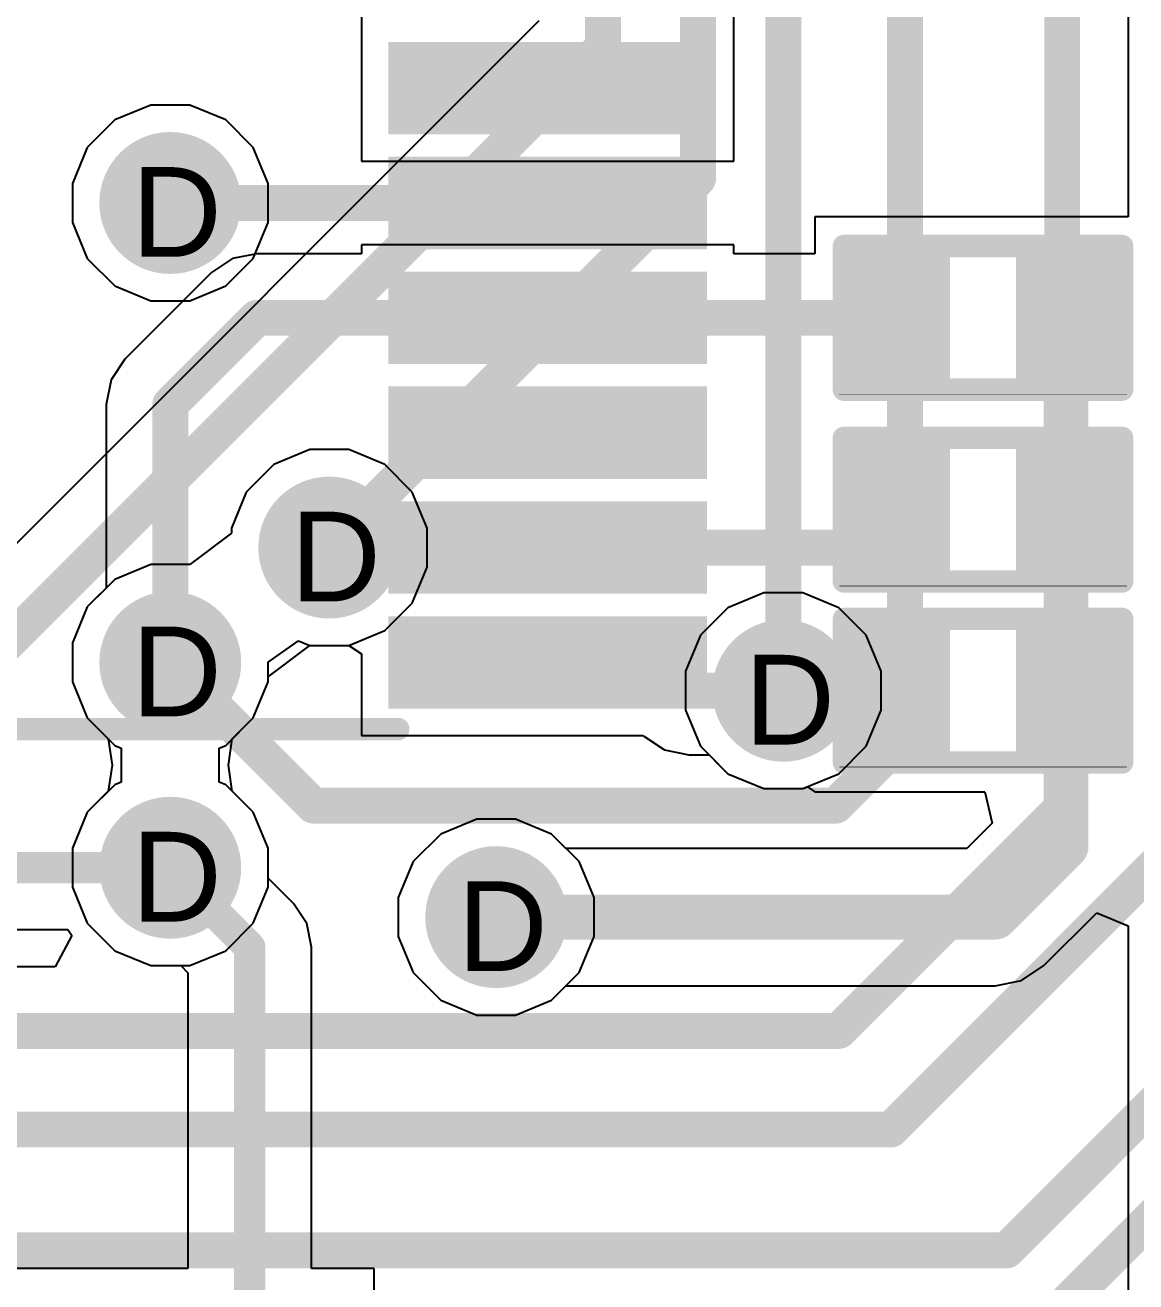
# Model space of a CAD drawing. Header units: inches. Extents: x 0 to 5032, y 0 to 5323.
# Drawn here: x 122.4 to 128.69, y 26.26 to 33.37 of the extents above; entities that cross this region are included whole.
import ezdxf

# ---------------------------------------------------------------- set-up
doc = ezdxf.new("R2010")
doc.units = ezdxf.units.IN
for name, color, linetype in [('Bottom Layer', 5, 'Continuous'), ('Bottom Solder', 6, 'Continuous'), ('Drill Drawing', 1, 'Continuous'), ('Layer 1', 16, 'Continuous'), ('Layer 2', 76, 'Continuous'), ('Top Layer', 1, 'Continuous'), ('Top Overlay', 2, 'Continuous'), ('Top Paste', 8, 'Continuous'), ('Top Solder', 216, 'Continuous'), ('Via Holes', 16, 'Continuous')]:
    doc.layers.add(name, color=color, linetype=linetype)
doc.styles.add('Arial', font='', dxfattribs={"height": 0.2})
doc.styles.get('Arial').set_extended_font_data('Arial')

# ---------------------------------------------------------------- blocks, each defined once
blk = doc.blocks.new('TSSOP_20_4')
at = {"layer": 'Top Layer'}
for points in [[(3.59999915, 0.4850002999999998), (3.59999915, 0.1650009399999998), (1.99999981, 0.1650009400000001), (1.99999981, 0.4850003000000002)], [(3.59999915, -0.1650009400000001), (3.59999915, -0.4850003000000002), (1.99999981, -0.4850002999999998), (1.99999981, -0.1650009399999998)], [(3.59999915, -0.8149996400000001), (3.59999915, -1.134999), (1.99999981, -1.134999), (1.99999981, -0.8149996399999998)], [(3.59999915, -1.46500088), (3.59999915, -1.78500024), (1.99999981, -1.78500024), (1.99999981, -1.46500088)], [(3.59999915, -2.11499958), (3.59999915, -2.43499894), (1.99999981, -2.43499894), (1.99999981, -2.11499958)], [(3.59999915, -2.76500082), (3.59999915, -3.08500018), (1.99999981, -3.08500018), (1.99999981, -2.76500082)]]:
    blk.add_hatch(color=1, dxfattribs=at).paths.add_polyline_path(points)
at = {"layer": 'Top Paste'}
for points in [[(3.59999915, 0.4850002999999998), (3.59999915, 0.1650009399999998), (1.99999981, 0.1650009400000001), (1.99999981, 0.4850003000000002)], [(3.59999915, -0.1650009400000001), (3.59999915, -0.4850003000000002), (1.99999981, -0.4850002999999998), (1.99999981, -0.1650009399999998)], [(3.59999915, -0.8149996400000001), (3.59999915, -1.134999), (1.99999981, -1.134999), (1.99999981, -0.8149996399999998)], [(3.59999915, -1.46500088), (3.59999915, -1.78500024), (1.99999981, -1.78500024), (1.99999981, -1.46500088)], [(3.59999915, -2.11499958), (3.59999915, -2.43499894), (1.99999981, -2.43499894), (1.99999981, -2.11499958)], [(3.59999915, -2.76500082), (3.59999915, -3.08500018), (1.99999981, -3.08500018), (1.99999981, -2.76500082)]]:
    blk.add_hatch(color=8, dxfattribs=at).paths.add_polyline_path(points)
at = {"layer": 'Top Solder'}
for points in [[(3.70159915, 0.5866002999999999), (3.70159915, 0.06340093999999985), (1.89839981, 0.06340094000000014), (1.89839981, 0.5866003000000002)], [(3.70159915, -0.06340094000000014), (3.70159915, -0.5866003000000002), (1.89839981, -0.5866002999999999), (1.89839981, -0.06340093999999985)], [(3.70159915, -0.7133996400000001), (3.70159915, -1.236599), (1.89839981, -1.236599), (1.89839981, -0.7133996399999998)], [(3.70159915, -1.36340088), (3.70159915, -1.88660024), (1.89839981, -1.88660024), (1.89839981, -1.36340088)], [(3.70159915, -2.01339958), (3.70159915, -2.53659894), (1.89839981, -2.53659894), (1.89839981, -2.01339958)], [(3.70159915, -2.66340082), (3.70159915, -3.18660018), (1.89839981, -3.18660018), (1.89839981, -2.66340082)]]:
    blk.add_hatch(color=216, dxfattribs=at).paths.add_polyline_path(points)
at = {"layer": 'Top Overlay'}
blk.add_lwpolyline([(-1.90660274, -3.302, 0.127, 0.127, 0), (1.95419726, -3.302, 0.127, 0.127, 0)], format="xyseb", dxfattribs=at)
blk.add_lwpolyline([(1.92244726, -3.302, 0.0635, 0.0635, 1), (1.98594726, -3.302, 0.0635, 0.0635, 1)], format="xyseb", close=True, dxfattribs=at)
blk = doc.blocks.new('R___0402_23')
at = {"layer": 'Top Layer'}
for points in [[(-0.6985, -0.3175), (-0.6985, 0.3175), (-0.2412999999999999, 0.3175), (-0.2413, -0.3175)], [(0.2412999999999999, -0.3175), (0.2413, 0.3175), (0.6985, 0.3175), (0.6985, -0.3175)]]:
    blk.add_hatch(color=1, dxfattribs=at).paths.add_polyline_path(points)
at = {"layer": 'Top Paste'}
for points in [[(-0.6985, -0.3175), (-0.6985, 0.3175), (-0.2412999999999999, 0.3175), (-0.2413, -0.3175)], [(0.2412999999999999, -0.3175), (0.2413, 0.3175), (0.6985, 0.3175), (0.6985, -0.3175)]]:
    blk.add_hatch(color=8, dxfattribs=at).paths.add_polyline_path(points)
at = {"layer": 'Top Solder'}
for points in [[(-0.75350116, -0.37250116), (-0.75350116, 0.37250116), (-0.1862988399999999, 0.37250116), (-0.18629884, -0.37250116)], [(0.1862988399999999, -0.37250116), (0.18629884, 0.37250116), (0.75350116, 0.37250116), (0.75350116, -0.37250116)]]:
    blk.add_hatch(color=216, dxfattribs=at).paths.add_polyline_path(points)
at = {"layer": 'Top Overlay'}
for points in [[(-0.7874, 0.4064, 0.127, 0.127, 0), (0.7874, 0.4064, 0.127, 0.127, 0)], [(-0.7874, -0.4064, 0.127, 0.127, 0), (-0.7874, 0.4064, 0.127, 0.127, 0)], [(0.7874, -0.4064, 0.127, 0.127, 0), (0.7874, 0.4064, 0.127, 0.127, 0)], [(-0.7874, -0.4064, 0.127, 0.127, 0), (0.7874, -0.4064, 0.127, 0.127, 0)], [(-0.8128, -0.4318, 0.0032258, 0.0032258, 0), (0.8128, -0.4318, 0.0032258, 0.0032258, 0)]]:
    blk.add_lwpolyline(points, format="xyseb", dxfattribs=at)
for points in [[(-0.8191499999999999, 0.4064, 0.0635, 0.0635, 1), (-0.7556499999999999, 0.4064, 0.0635, 0.0635, 1)], [(-0.8191499999999999, 0.4064, 0.0635, 0.0635, 1), (-0.7556499999999999, 0.4064, 0.0635, 0.0635, 1)], [(0.7556499999999999, 0.4064, 0.0635, 0.0635, 1), (0.8191499999999999, 0.4064, 0.0635, 0.0635, 1)], [(0.7556499999999999, 0.4064, 0.0635, 0.0635, 1), (0.8191499999999999, 0.4064, 0.0635, 0.0635, 1)], [(-0.8191499999999999, -0.4064, 0.0635, 0.0635, 1), (-0.7556499999999999, -0.4064, 0.0635, 0.0635, 1)], [(-0.8191499999999999, -0.4064, 0.0635, 0.0635, 1), (-0.7556499999999999, -0.4064, 0.0635, 0.0635, 1)], [(0.7556499999999999, -0.4064, 0.0635, 0.0635, 1), (0.8191499999999999, -0.4064, 0.0635, 0.0635, 1)], [(0.7556499999999999, -0.4064, 0.0635, 0.0635, 1), (0.8191499999999999, -0.4064, 0.0635, 0.0635, 1)], [(-0.81360518, -0.4318, 0.0016129, 0.0016129, 1), (-0.8119948199999999, -0.4318, 0.0016129, 0.0016129, 1)], [(0.8119948199999999, -0.4318, 0.0016129, 0.0016129, 1), (0.81360518, -0.4318, 0.0016129, 0.0016129, 1)]]:
    blk.add_lwpolyline(points, format="xyseb", close=True, dxfattribs=at)
blk = doc.blocks.new('R___0402_111')
at = {"layer": 'Top Layer'}
for points in [[(-0.6985, -0.3175), (-0.6985, 0.3175), (-0.2412999999999999, 0.3175), (-0.2413, -0.3175)], [(0.2412999999999999, -0.3175), (0.2413, 0.3175), (0.6985, 0.3175), (0.6985, -0.3175)]]:
    blk.add_hatch(color=1, dxfattribs=at).paths.add_polyline_path(points)
at = {"layer": 'Top Paste'}
for points in [[(-0.6985, -0.3175), (-0.6985, 0.3175), (-0.2412999999999999, 0.3175), (-0.2413, -0.3175)], [(0.2412999999999999, -0.3175), (0.2413, 0.3175), (0.6985, 0.3175), (0.6985, -0.3175)]]:
    blk.add_hatch(color=8, dxfattribs=at).paths.add_polyline_path(points)
at = {"layer": 'Top Solder'}
for points in [[(-0.75350116, -0.37250116), (-0.75350116, 0.37250116), (-0.1862988399999999, 0.37250116), (-0.18629884, -0.37250116)], [(0.1862988399999999, -0.37250116), (0.18629884, 0.37250116), (0.75350116, 0.37250116), (0.75350116, -0.37250116)]]:
    blk.add_hatch(color=216, dxfattribs=at).paths.add_polyline_path(points)
at = {"layer": 'Top Overlay'}
for points in [[(-0.7874, 0.4064, 0.127, 0.127, 0), (0.7874, 0.4064, 0.127, 0.127, 0)], [(-0.7874, -0.4064, 0.127, 0.127, 0), (-0.7874, 0.4064, 0.127, 0.127, 0)], [(0.7874, -0.4064, 0.127, 0.127, 0), (0.7874, 0.4064, 0.127, 0.127, 0)], [(-0.7874, -0.4064, 0.127, 0.127, 0), (0.7874, -0.4064, 0.127, 0.127, 0)], [(-0.8128, -0.4318, 0.0032258, 0.0032258, 0), (0.8128, -0.4318, 0.0032258, 0.0032258, 0)]]:
    blk.add_lwpolyline(points, format="xyseb", dxfattribs=at)
for points in [[(-0.8191499999999999, 0.4064, 0.0635, 0.0635, 1), (-0.7556499999999999, 0.4064, 0.0635, 0.0635, 1)], [(-0.8191499999999999, 0.4064, 0.0635, 0.0635, 1), (-0.7556499999999999, 0.4064, 0.0635, 0.0635, 1)], [(0.7556499999999999, 0.4064, 0.0635, 0.0635, 1), (0.8191499999999999, 0.4064, 0.0635, 0.0635, 1)], [(0.7556499999999999, 0.4064, 0.0635, 0.0635, 1), (0.8191499999999999, 0.4064, 0.0635, 0.0635, 1)], [(-0.8191499999999999, -0.4064, 0.0635, 0.0635, 1), (-0.7556499999999999, -0.4064, 0.0635, 0.0635, 1)], [(-0.8191499999999999, -0.4064, 0.0635, 0.0635, 1), (-0.7556499999999999, -0.4064, 0.0635, 0.0635, 1)], [(0.7556499999999999, -0.4064, 0.0635, 0.0635, 1), (0.8191499999999999, -0.4064, 0.0635, 0.0635, 1)], [(0.7556499999999999, -0.4064, 0.0635, 0.0635, 1), (0.8191499999999999, -0.4064, 0.0635, 0.0635, 1)], [(-0.81360518, -0.4318, 0.0016129, 0.0016129, 1), (-0.8119948199999999, -0.4318, 0.0016129, 0.0016129, 1)], [(0.8119948199999999, -0.4318, 0.0016129, 0.0016129, 1), (0.81360518, -0.4318, 0.0016129, 0.0016129, 1)]]:
    blk.add_lwpolyline(points, format="xyseb", close=True, dxfattribs=at)
blk = doc.blocks.new('R___0402_418')
at = {"layer": 'Top Layer'}
for points in [[(-0.6985, -0.3175), (-0.6985, 0.3175), (-0.2412999999999999, 0.3175), (-0.2413, -0.3175)], [(0.2412999999999999, -0.3175), (0.2413, 0.3175), (0.6985, 0.3175), (0.6985, -0.3175)]]:
    blk.add_hatch(color=1, dxfattribs=at).paths.add_polyline_path(points)
at = {"layer": 'Top Paste'}
for points in [[(-0.6985, -0.3175), (-0.6985, 0.3175), (-0.2412999999999999, 0.3175), (-0.2413, -0.3175)], [(0.2412999999999999, -0.3175), (0.2413, 0.3175), (0.6985, 0.3175), (0.6985, -0.3175)]]:
    blk.add_hatch(color=8, dxfattribs=at).paths.add_polyline_path(points)
at = {"layer": 'Top Solder'}
for points in [[(-0.75350116, -0.37250116), (-0.75350116, 0.37250116), (-0.1862988399999999, 0.37250116), (-0.18629884, -0.37250116)], [(0.1862988399999999, -0.37250116), (0.18629884, 0.37250116), (0.75350116, 0.37250116), (0.75350116, -0.37250116)]]:
    blk.add_hatch(color=216, dxfattribs=at).paths.add_polyline_path(points)
at = {"layer": 'Top Overlay'}
for points in [[(-0.7874, -0.4064, 0.127, 0.127, 0), (-0.7874, 0.4064, 0.127, 0.127, 0)], [(-0.7874, 0.4064, 0.127, 0.127, 0), (0.7874, 0.4064, 0.127, 0.127, 0)], [(0.7874, -0.4064, 0.127, 0.127, 0), (0.7874, 0.4064, 0.127, 0.127, 0)], [(-0.7874, -0.4064, 0.127, 0.127, 0), (0.7874, -0.4064, 0.127, 0.127, 0)], [(-0.8128, -0.4318, 0.0032258, 0.0032258, 0), (0.8128, -0.4318, 0.0032258, 0.0032258, 0)]]:
    blk.add_lwpolyline(points, format="xyseb", dxfattribs=at)
for points in [[(-0.8191499999999999, 0.4064, 0.0635, 0.0635, 1), (-0.7556499999999999, 0.4064, 0.0635, 0.0635, 1)], [(-0.8191499999999999, 0.4064, 0.0635, 0.0635, 1), (-0.7556499999999999, 0.4064, 0.0635, 0.0635, 1)], [(0.7556499999999999, 0.4064, 0.0635, 0.0635, 1), (0.8191499999999999, 0.4064, 0.0635, 0.0635, 1)], [(0.7556499999999999, 0.4064, 0.0635, 0.0635, 1), (0.8191499999999999, 0.4064, 0.0635, 0.0635, 1)], [(-0.8191499999999999, -0.4064, 0.0635, 0.0635, 1), (-0.7556499999999999, -0.4064, 0.0635, 0.0635, 1)], [(-0.8191499999999999, -0.4064, 0.0635, 0.0635, 1), (-0.7556499999999999, -0.4064, 0.0635, 0.0635, 1)], [(0.7556499999999999, -0.4064, 0.0635, 0.0635, 1), (0.8191499999999999, -0.4064, 0.0635, 0.0635, 1)], [(0.7556499999999999, -0.4064, 0.0635, 0.0635, 1), (0.8191499999999999, -0.4064, 0.0635, 0.0635, 1)], [(-0.81360518, -0.4318, 0.0016129, 0.0016129, 1), (-0.8119948199999999, -0.4318, 0.0016129, 0.0016129, 1)], [(0.8119948199999999, -0.4318, 0.0016129, 0.0016129, 1), (0.81360518, -0.4318, 0.0016129, 0.0016129, 1)]]:
    blk.add_lwpolyline(points, format="xyseb", close=True, dxfattribs=at)

msp = doc.modelspace()

# ---------------------------------------------------------------- hatches: boundary and pattern name
at = {"layer": 'Bottom Layer'}
h = msp.add_hatch(color=5, dxfattribs=at)
edge = h.paths.add_edge_path()
edge.add_arc((123.22450082, 32.36219842), 0.2999994, 0, 360)
h = msp.add_hatch(color=5, dxfattribs=at)
edge = h.paths.add_edge_path()
edge.add_arc((124.1245041, 30.41219978), 0.2999994, 0, 360)
h = msp.add_hatch(color=5, dxfattribs=at)
edge = h.paths.add_edge_path()
edge.add_arc((123.22450082, 29.76219854), 0.2999994, 0, 360)
h = msp.add_hatch(color=5, dxfattribs=at)
edge = h.paths.add_edge_path()
edge.add_arc((126.6952, 29.60219885999999), 0.2999994, 0, 360)
h = msp.add_hatch(color=5, dxfattribs=at)
edge = h.paths.add_edge_path()
edge.add_arc((123.22450082, 28.6004), 0.2999994, 0, 360)
h = msp.add_hatch(color=5, dxfattribs=at)
edge = h.paths.add_edge_path()
edge.add_arc((125.0696, 28.321), 0.2999994, 0, 360)
at = {"layer": 'Bottom Solder'}
h = msp.add_hatch(color=6, dxfattribs=at)
edge = h.paths.add_edge_path()
edge.add_arc((123.22450082, 32.36219842), 0.4015993999999999, 0, 360)
h = msp.add_hatch(color=6, dxfattribs=at)
edge = h.paths.add_edge_path()
edge.add_arc((124.1245041, 30.41219978), 0.4015993999999999, 0, 360)
h = msp.add_hatch(color=6, dxfattribs=at)
edge = h.paths.add_edge_path()
edge.add_arc((123.22450082, 29.76219854), 0.4015993999999999, 0, 360)
h = msp.add_hatch(color=6, dxfattribs=at)
edge = h.paths.add_edge_path()
edge.add_arc((126.6952, 29.60219885999999), 0.4015993999999999, 0, 360)
h = msp.add_hatch(color=6, dxfattribs=at)
edge = h.paths.add_edge_path()
edge.add_arc((123.22450082, 28.6004), 0.4015993999999999, 0, 360)
h = msp.add_hatch(color=6, dxfattribs=at)
edge = h.paths.add_edge_path()
edge.add_arc((125.0696, 28.321), 0.4015993999999999, 0, 360)
at = {"layer": 'Layer 1'}
h = msp.add_hatch(color=16, dxfattribs=at)
edge = h.paths.add_edge_path()
edge.add_arc((123.22450082, 32.36219842), 0.2999994, 0, 360)
h = msp.add_hatch(color=16, dxfattribs=at)
edge = h.paths.add_edge_path()
edge.add_arc((124.1245041, 30.41219978), 0.2999994, 0, 360)
h = msp.add_hatch(color=16, dxfattribs=at)
edge = h.paths.add_edge_path()
edge.add_arc((123.22450082, 29.76219854), 0.2999994, 0, 360)
h = msp.add_hatch(color=16, dxfattribs=at)
edge = h.paths.add_edge_path()
edge.add_arc((126.6952, 29.60219885999999), 0.2999994, 0, 360)
h = msp.add_hatch(color=16, dxfattribs=at)
edge = h.paths.add_edge_path()
edge.add_arc((123.22450082, 28.6004), 0.2999994, 0, 360)
h = msp.add_hatch(color=16, dxfattribs=at)
edge = h.paths.add_edge_path()
edge.add_arc((125.0696, 28.321), 0.2999994, 0, 360)
at = {"layer": 'Layer 2'}
h = msp.add_hatch(color=76, dxfattribs=at)
edge = h.paths.add_edge_path()
edge.add_arc((123.22450082, 32.36219842), 0.2999994, 0, 360)
h = msp.add_hatch(color=76, dxfattribs=at)
edge = h.paths.add_edge_path()
edge.add_arc((124.1245041, 30.41219978), 0.2999994, 0, 360)
h = msp.add_hatch(color=76, dxfattribs=at)
edge = h.paths.add_edge_path()
edge.add_arc((123.22450082, 29.76219854), 0.2999994, 0, 360)
h = msp.add_hatch(color=76, dxfattribs=at)
edge = h.paths.add_edge_path()
edge.add_arc((126.6952, 29.60219885999999), 0.2999994, 0, 360)
h = msp.add_hatch(color=76, dxfattribs=at)
edge = h.paths.add_edge_path()
edge.add_arc((123.22450082, 28.6004), 0.2999994, 0, 360)
h = msp.add_hatch(color=76, dxfattribs=at)
edge = h.paths.add_edge_path()
edge.add_arc((125.0696, 28.321), 0.2999994, 0, 360)
at = {"layer": 'Top Layer'}
h = msp.add_hatch(color=1, dxfattribs=at)
edge = h.paths.add_edge_path()
edge.add_arc((123.22450082, 32.36219842), 0.2999994, 0, 360)
h = msp.add_hatch(color=1, dxfattribs=at)
edge = h.paths.add_edge_path()
edge.add_arc((124.1245041, 30.41219978), 0.2999994, 0, 360)
h = msp.add_hatch(color=1, dxfattribs=at)
edge = h.paths.add_edge_path()
edge.add_arc((123.22450082, 29.76219854), 0.2999994, 0, 360)
h = msp.add_hatch(color=1, dxfattribs=at)
edge = h.paths.add_edge_path()
edge.add_arc((126.6952, 29.60219885999999), 0.2999994, 0, 360)
h = msp.add_hatch(color=1, dxfattribs=at)
edge = h.paths.add_edge_path()
edge.add_arc((123.22450082, 28.6004), 0.2999994, 0, 360)
h = msp.add_hatch(color=1, dxfattribs=at)
edge = h.paths.add_edge_path()
edge.add_arc((125.0696, 28.321), 0.2999994, 0, 360)
at = {"layer": 'Top Solder'}
h = msp.add_hatch(color=216, dxfattribs=at)
edge = h.paths.add_edge_path()
edge.add_arc((123.22450082, 32.36219842), 0.4015993999999999, 0, 360)
h = msp.add_hatch(color=216, dxfattribs=at)
edge = h.paths.add_edge_path()
edge.add_arc((124.1245041, 30.41219978), 0.4015993999999999, 0, 360)
h = msp.add_hatch(color=216, dxfattribs=at)
edge = h.paths.add_edge_path()
edge.add_arc((123.22450082, 29.76219854), 0.4015993999999999, 0, 360)
h = msp.add_hatch(color=216, dxfattribs=at)
edge = h.paths.add_edge_path()
edge.add_arc((126.6952, 29.60219885999999), 0.4015993999999999, 0, 360)
h = msp.add_hatch(color=216, dxfattribs=at)
edge = h.paths.add_edge_path()
edge.add_arc((123.22450082, 28.6004), 0.4015993999999999, 0, 360)
h = msp.add_hatch(color=216, dxfattribs=at)
edge = h.paths.add_edge_path()
edge.add_arc((125.0696, 28.321), 0.4015993999999999, 0, 360)
at = {"layer": 'Via Holes'}
h = msp.add_hatch(color=7, dxfattribs=at)
edge = h.paths.add_edge_path()
edge.add_arc((123.22450082, 32.36219842), 0.1499997, 0, 360)
h = msp.add_hatch(color=7, dxfattribs=at)
edge = h.paths.add_edge_path()
edge.add_arc((124.1245041, 30.41219978), 0.1499997, 0, 360)
h = msp.add_hatch(color=7, dxfattribs=at)
edge = h.paths.add_edge_path()
edge.add_arc((123.22450082, 29.76219854), 0.1499997, 0, 360)
h = msp.add_hatch(color=7, dxfattribs=at)
edge = h.paths.add_edge_path()
edge.add_arc((126.6952, 29.60219885999999), 0.1499997, 0, 360)
h = msp.add_hatch(color=7, dxfattribs=at)
edge = h.paths.add_edge_path()
edge.add_arc((123.22450082, 28.6004), 0.1499997, 0, 360)
h = msp.add_hatch(color=7, dxfattribs=at)
edge = h.paths.add_edge_path()
edge.add_arc((125.0696, 28.321), 0.1499997, 0, 360)

# ---------------------------------------------------------------- linework, layer by layer
at = {"layer": 'Bottom Layer'}
for p, q in [((125.3113699, 33.39278818), (122.04994894, 30.13136722)), ((118.2878, 28.2507817), (122.64562466, 28.2507817)), ((122.64562466, 28.2507817), (122.66803254, 28.21724354)), ((122.66803254, 28.21724354), (122.5729959, 28.03944354)), ((122.5729959, 28.03944354), (105.13977448, 28.03944354))]:
    msp.add_line(p, q, dxfattribs=at)
for points in [[(125.67393712, 33.2426056, 0.2032, 0.2032, 0), (125.67393712, 55.44293712, 0.2032, 0.2032, 0)], [(126.212346, 32.50004168, 0.2032, 0.2032, 0), (126.212346, 55.117746, 0.2032, 0.2032, 0)], [(126.6952, 29.60219885999999, 0.2032, 0.2032, 0), (126.6952, 54.60999999999999, 0.2032, 0.2032, 0)], [(127.38324536, 29.34331952, 0.2032, 0.2032, 0), (127.38324536, 54.35824535999999, 0.2032, 0.2032, 0)], [(128.273302, 28.9413188, 0.2032, 0.2032, 0), (128.273302, 45.7248768, 0.2032, 0.2032, 0)], [(122.20013152, 29.7688, 0.2032, 0.2032, 0), (125.67393712, 33.2426056, 0.2032, 0.2032, 0)], [(124.1245041, 30.41219978, 0.2032, 0.2032, 0), (126.212346, 32.50004168, 0.2032, 0.2032, 0)], [(123.22450082, 29.76219854, 0.2032, 0.2032, 0), (124.03481416, 28.9518852, 0.2032, 0.2032, 0)], [(126.99181104, 28.9518852, 0.2032, 0.2032, 0), (127.38324536, 29.34331952, 0.2032, 0.2032, 0)], [(124.03481416, 28.9518852, 0.2032, 0.2032, 0), (126.99181104, 28.9518852, 0.2032, 0.2032, 0)], [(127.00885952, 27.67687632, 0.2032, 0.2032, 0), (128.273302, 28.9413188, 0.2032, 0.2032, 0)], [(118.2878, 28.6004, 0.1778, 0.1778, 0), (123.22450082, 28.6004, 0.1778, 0.1778, 0)], [(127.30409896, 27.11901104, 0.2032, 0.2032, 0), (128.806702, 28.62161408, 0.2032, 0.2032, 0)], [(127.95871792, 26.43491792, 0.2032, 0.2032, 0), (129.667, 28.1432, 0.2032, 0.2032, 0)], [(128.16191792, 26.00311792, 0.2032, 0.2032, 0), (130.11601358, 27.95721358, 0.2032, 0.2032, 0)], [(105.13977448, 27.67687632, 0.2032, 0.2032, 0), (127.00885952, 27.67687632, 0.2032, 0.2032, 0)], [(105.37858274, 27.11901104, 0.2032, 0.2032, 0), (127.30409896, 27.11901104, 0.2032, 0.2032, 0)], [(107.03624008, 26.43491792, 0.2032, 0.2032, 0), (127.95871792, 26.43491792, 0.2032, 0.2032, 0)]]:
    msp.add_lwpolyline(points, format="xyseb", dxfattribs=at)
for points in [[(125.62313712, 33.2426056, 0.1016, 0.1016, 1), (125.72473712, 33.2426056, 0.1016, 0.1016, 1)], [(125.62313712, 33.2426056, 0.1016, 0.1016, 1), (125.72473712, 33.2426056, 0.1016, 0.1016, 1)], [(126.161546, 32.50004168, 0.1016, 0.1016, 1), (126.263146, 32.50004168, 0.1016, 0.1016, 1)], [(126.161546, 32.50004168, 0.1016, 0.1016, 1), (126.263146, 32.50004168, 0.1016, 0.1016, 1)], [(124.0737041, 30.41219978, 0.1016, 0.1016, 1), (124.1753041, 30.41219978, 0.1016, 0.1016, 1)], [(123.17370082, 29.76219854, 0.1016, 0.1016, 1), (123.27530082, 29.76219854, 0.1016, 0.1016, 1)], [(126.6444, 29.60219885999999, 0.1016, 0.1016, 1), (126.746, 29.60219885999999, 0.1016, 0.1016, 1)], [(127.33244536, 29.34331952, 0.1016, 0.1016, 1), (127.43404536, 29.34331952, 0.1016, 0.1016, 1)], [(127.33244536, 29.34331952, 0.1016, 0.1016, 1), (127.43404536, 29.34331952, 0.1016, 0.1016, 1)], [(123.98401416, 28.9518852, 0.1016, 0.1016, 1), (124.08561416, 28.9518852, 0.1016, 0.1016, 1)], [(123.98401416, 28.9518852, 0.1016, 0.1016, 1), (124.08561416, 28.9518852, 0.1016, 0.1016, 1)], [(126.94101104, 28.9518852, 0.1016, 0.1016, 1), (127.04261104, 28.9518852, 0.1016, 0.1016, 1)], [(126.94101104, 28.9518852, 0.1016, 0.1016, 1), (127.04261104, 28.9518852, 0.1016, 0.1016, 1)], [(128.222502, 28.9413188, 0.1016, 0.1016, 1), (128.324102, 28.9413188, 0.1016, 0.1016, 1)], [(128.222502, 28.9413188, 0.1016, 0.1016, 1), (128.324102, 28.9413188, 0.1016, 0.1016, 1)], [(123.18005082, 28.6004, 0.08889999999999999, 0.08889999999999999, 1), (123.26895082, 28.6004, 0.08889999999999999, 0.08889999999999999, 1)], [(126.95805952, 27.67687632, 0.1016, 0.1016, 1), (127.05965952, 27.67687632, 0.1016, 0.1016, 1)], [(126.95805952, 27.67687632, 0.1016, 0.1016, 1), (127.05965952, 27.67687632, 0.1016, 0.1016, 1)], [(127.25329896, 27.11901104, 0.1016, 0.1016, 1), (127.35489896, 27.11901104, 0.1016, 0.1016, 1)], [(127.25329896, 27.11901104, 0.1016, 0.1016, 1), (127.35489896, 27.11901104, 0.1016, 0.1016, 1)], [(127.90791792, 26.43491792, 0.1016, 0.1016, 1), (128.00951792, 26.43491792, 0.1016, 0.1016, 1)], [(127.90791792, 26.43491792, 0.1016, 0.1016, 1), (128.00951792, 26.43491792, 0.1016, 0.1016, 1)]]:
    msp.add_lwpolyline(points, format="xyseb", close=True, dxfattribs=at)
at = {"layer": 'Layer 1'}
for p, q in [((124.0143062, 30.96619918), (123.81068964, 30.88185848)), ((124.234702, 30.96619918), (124.0143062, 30.96619918)), ((124.43831856, 30.88185848), (124.234702, 30.96619918)), ((123.81068964, 30.88185848), (123.6548454, 30.72601424)), ((124.5941628, 30.72601424), (124.43831856, 30.88185848)), ((123.6548454, 30.72601424), (123.5705047, 30.52239768)), ((124.6785035, 30.52239768), (124.5941628, 30.72601424)), ((123.5705047, 30.52239768), (123.5705047, 30.49345184)), ((124.6785035, 30.30200188), (124.6785035, 30.52239768)), ((123.5705047, 30.49345184), (123.33469618, 30.31619794)), ((123.11430292, 30.31619794), (122.91068636, 30.23185724)), ((123.33469618, 30.31619794), (123.11430292, 30.31619794)), ((124.5941628, 30.09838531999999), (124.6785035, 30.30200188)), ((122.91068636, 30.23185724), (122.75484212, 30.076013)), ((126.5850021, 30.15619826), (126.38138554, 30.07185756)), ((126.8053979, 30.15619826), (126.5850021, 30.15619826)), ((127.00901446, 30.07185756), (126.8053979, 30.15619826)), ((124.43831856, 29.94254108), (124.5941628, 30.09838531999999)), ((122.75484212, 30.076013), (122.67050142, 29.87239644)), ((126.38138554, 30.07185756), (126.2255413, 29.91601332)), ((127.1648587, 29.91601332), (127.00901446, 30.07185756)), ((124.234702, 29.85820038), (124.43831856, 29.94254108)), ((122.67050142, 29.87239644), (122.67050142, 29.65200064)), ((126.2255413, 29.91601332), (126.1412006, 29.71239676)), ((127.2491994, 29.71239676), (127.1648587, 29.91601332)), ((123.77850022, 29.68094648), (124.01430874, 29.85820038)), ((124.01430874, 29.85820038), (124.234702, 29.85820038)), ((123.77850022, 29.65200064), (123.77850022, 29.68094648)), ((126.1412006, 29.71239676), (126.1412006, 29.49200096)), ((127.2491994, 29.49200096), (127.2491994, 29.71239676)), ((122.67050142, 29.65200064), (122.75484212, 29.44838408)), ((123.69415952, 29.44838408), (123.77850022, 29.65200064)), ((122.75484212, 29.44838408), (122.87359982, 29.32962638)), ((123.57540182, 29.32962638), (123.69415952, 29.44838408)), ((126.1412006, 29.49200096), (126.2255413, 29.2883844)), ((127.1648587, 29.2883844), (127.2491994, 29.49200096)), ((122.87359982, 29.32962638), (122.89479104, 29.181298)), ((123.5542106, 29.18130054), (123.57540182, 29.32962638)), ((126.2255413, 29.2883844), (126.38138554, 29.13254016)), ((127.00901446, 29.13254016), (127.1648587, 29.2883844)), ((122.89479104, 29.181298), (122.87359982, 29.03297216)), ((123.57540182, 29.03297216), (123.5542106, 29.18130054)), ((126.38138554, 29.13254016), (126.5850021, 29.04819946)), ((126.8053979, 29.04819946), (127.00901446, 29.13254016)), ((122.87359982, 29.03297216), (122.75484212, 28.91421446)), ((123.69415952, 28.91421446), (123.57540182, 29.03297216)), ((126.5850021, 29.04819946), (126.8053979, 29.04819946)), ((122.75484212, 28.91421446), (122.67050142, 28.7105979)), ((123.77850022, 28.7105979), (123.69415952, 28.91421446)), ((124.9594021, 28.8749994), (124.75578554, 28.7906587)), ((125.1797979, 28.8749994), (124.9594021, 28.8749994)), ((125.38341446, 28.7906587), (125.1797979, 28.8749994)), ((124.75578554, 28.7906587), (124.5999413, 28.63481446)), ((125.5392587, 28.63481446), (125.38341446, 28.7906587)), ((122.67050142, 28.7105979), (122.67050142, 28.4902021)), ((123.77850022, 28.4902021), (123.77850022, 28.7105979)), ((124.5999413, 28.63481446), (124.5156006, 28.4311979)), ((125.6235994, 28.4311979), (125.5392587, 28.63481446)), ((122.67050142, 28.4902021), (122.75484212, 28.28658554)), ((123.69415952, 28.28658554), (123.77850022, 28.4902021)), ((124.5156006, 28.4311979), (124.5156006, 28.2108021)), ((125.6235994, 28.2108021), (125.6235994, 28.4311979)), ((122.75484212, 28.28658554), (122.91068636, 28.1307413)), ((123.53831528, 28.1307413), (123.69415952, 28.28658554)), ((124.5156006, 28.2108021), (124.5999413, 28.00718554)), ((125.5392587, 28.00718554), (125.6235994, 28.2108021)), ((122.91068636, 28.1307413), (123.11430292, 28.0464006)), ((123.33469872, 28.0464006), (123.53831528, 28.1307413)), ((123.11430292, 28.0464006), (123.33469872, 28.0464006)), ((124.5999413, 28.00718554), (124.75578554, 27.8513413)), ((125.38341446, 27.8513413), (125.5392587, 28.00718554)), ((124.75578554, 27.8513413), (124.9594021, 27.7670006)), ((125.1797979, 27.7670006), (125.38341446, 27.8513413)), ((124.9594021, 27.7670006), (125.1797979, 27.7670006))]:
    msp.add_line(p, q, dxfattribs=at)
at = {"layer": 'Layer 2'}
for p, q in [((123.11430292, 32.91619782), (122.91068636, 32.83185712)), ((123.33469872, 32.91619782), (123.11430292, 32.91619782)), ((123.53831528, 32.83185712), (123.33469872, 32.91619782)), ((122.91068636, 32.83185712), (122.75484212, 32.67601288)), ((123.69415952, 32.67601288), (123.53831528, 32.83185712)), ((122.75484212, 32.67601288), (122.67050142, 32.47239632)), ((123.77850022, 32.47239632), (123.69415952, 32.67601288)), ((122.67050142, 32.47239632), (122.67050142, 32.25200052)), ((123.77850022, 32.25200052), (123.77850022, 32.47239632)), ((122.67050142, 32.25200052), (122.75484212, 32.04838396)), ((123.69415952, 32.04838396), (123.77850022, 32.25200052)), ((122.75484212, 32.04838396), (122.91068636, 31.89253972)), ((123.53831528, 31.89253972), (123.69415952, 32.04838396)), ((122.91068636, 31.89253972), (123.11430292, 31.80819902)), ((123.33469872, 31.80819902), (123.53831528, 31.89253972)), ((123.11430292, 31.80819902), (123.33469872, 31.80819902)), ((124.0143062, 30.96619918), (123.81068964, 30.88185848)), ((124.234702, 30.96619918), (124.0143062, 30.96619918)), ((124.43831856, 30.88185848), (124.234702, 30.96619918)), ((123.81068964, 30.88185848), (123.6548454, 30.72601424)), ((124.5941628, 30.72601424), (124.43831856, 30.88185848)), ((123.6548454, 30.72601424), (123.5705047, 30.52239768)), ((124.6785035, 30.52239768), (124.5941628, 30.72601424)), ((123.5705047, 30.52239768), (123.5705047, 30.49345184)), ((124.6785035, 30.30200188), (124.6785035, 30.52239768)), ((123.5705047, 30.49345184), (123.33469618, 30.31619794)), ((123.11430292, 30.31619794), (122.91068636, 30.23185724)), ((123.33469618, 30.31619794), (123.11430292, 30.31619794)), ((124.5941628, 30.09838531999999), (124.6785035, 30.30200188)), ((122.91068636, 30.23185724), (122.75484212, 30.076013)), ((126.5850021, 30.15619826), (126.38138554, 30.07185756)), ((126.8053979, 30.15619826), (126.5850021, 30.15619826)), ((127.00901446, 30.07185756), (126.8053979, 30.15619826)), ((124.43831856, 29.94254108), (124.5941628, 30.09838531999999)), ((122.75484212, 30.076013), (122.67050142, 29.87239644)), ((126.38138554, 30.07185756), (126.2255413, 29.91601332)), ((127.1648587, 29.91601332), (127.00901446, 30.07185756)), ((124.234702, 29.85820038), (124.43831856, 29.94254108)), ((122.67050142, 29.87239644), (122.67050142, 29.65200064)), ((126.2255413, 29.91601332), (126.1412006, 29.71239676)), ((127.2491994, 29.71239676), (127.1648587, 29.91601332)), ((123.77850022, 29.68094648), (124.01430874, 29.85820038)), ((124.01430874, 29.85820038), (124.234702, 29.85820038)), ((123.77850022, 29.65200064), (123.77850022, 29.68094648)), ((126.1412006, 29.71239676), (126.1412006, 29.49200096)), ((127.2491994, 29.49200096), (127.2491994, 29.71239676)), ((122.67050142, 29.65200064), (122.75484212, 29.44838408)), ((123.69415952, 29.44838408), (123.77850022, 29.65200064)), ((122.75484212, 29.44838408), (122.87359982, 29.32962638)), ((123.57540182, 29.32962638), (123.69415952, 29.44838408)), ((126.1412006, 29.49200096), (126.2255413, 29.2883844)), ((127.1648587, 29.2883844), (127.2491994, 29.49200096)), ((122.87359982, 29.32962638), (122.89479104, 29.181298)), ((123.5542106, 29.18130054), (123.57540182, 29.32962638)), ((126.2255413, 29.2883844), (126.38138554, 29.13254016)), ((127.00901446, 29.13254016), (127.1648587, 29.2883844)), ((122.89479104, 29.181298), (122.87359982, 29.03297216)), ((123.57540182, 29.03297216), (123.5542106, 29.18130054)), ((126.38138554, 29.13254016), (126.5850021, 29.04819946)), ((126.8053979, 29.04819946), (127.00901446, 29.13254016)), ((122.87359982, 29.03297216), (122.75484212, 28.91421446)), ((123.69415952, 28.91421446), (123.57540182, 29.03297216)), ((126.5850021, 29.04819946), (126.8053979, 29.04819946)), ((122.75484212, 28.91421446), (122.67050142, 28.7105979)), ((123.77850022, 28.7105979), (123.69415952, 28.91421446)), ((122.67050142, 28.7105979), (122.67050142, 28.4902021)), ((123.77850022, 28.4902021), (123.77850022, 28.7105979)), ((122.67050142, 28.4902021), (122.75484212, 28.28658554)), ((123.69415952, 28.28658554), (123.77850022, 28.4902021)), ((122.75484212, 28.28658554), (122.91068636, 28.1307413)), ((123.53831528, 28.1307413), (123.69415952, 28.28658554)), ((122.91068636, 28.1307413), (123.11430292, 28.0464006)), ((123.33469872, 28.0464006), (123.53831528, 28.1307413)), ((123.11430292, 28.0464006), (123.33469872, 28.0464006))]:
    msp.add_line(p, q, dxfattribs=at)
at = {"layer": 'Top Layer'}
for p, q in [((128.64676582, 37.75520516), (128.64676582, 32.28369971999999)), ((124.30690404, 34.35995414), (124.30690404, 33.24819868)), ((126.41490084, 33.24819868), (126.41490084, 33.89819992)), ((124.30690404, 33.24819868), (124.30690404, 32.59819998)), ((126.41490084, 32.59819998), (126.41490084, 33.24819868)), ((124.30690404, 32.59819998), (126.41490084, 32.59819998)), ((128.64676582, 32.28369971999999), (126.873, 32.28369971999999)), ((126.873, 32.28369971999999), (126.873, 32.07476694)), ((123.7147386, 32.07476948), (123.5759911, 32.0471673)), ((123.7147513, 32.07476694), (123.7147386, 32.07476948)), ((124.30690404, 32.07476694), (123.7147513, 32.07476694)), ((126.41490084, 32.1261994), (124.30690404, 32.1261994)), ((124.30690404, 32.1261994), (124.30690404, 32.07476694)), ((126.41490084, 32.07476694), (126.41490084, 32.1261994)), ((126.873, 32.07476694), (126.41490084, 32.07476694)), ((123.5759911, 32.0471673), (123.4583637, 31.96857461999999)), ((123.45835862, 31.968567), (122.96812592, 31.47833684)), ((123.4583637, 31.96857461999999), (123.45835862, 31.968567)), ((122.96812592, 31.47833684), (122.88953324, 31.36070944)), ((122.88953324, 31.36070944), (122.86193106, 31.22196194)), ((122.86193106, 31.22196194), (122.8619336, 31.22194924)), ((122.8619336, 31.22194924), (122.8619336, 30.18310448)), ((122.8619336, 30.18310448), (122.75484212, 30.076013)), ((122.75484212, 30.076013), (122.67050142, 29.87239644)), ((122.67050142, 29.87239644), (122.67050142, 29.65200064)), ((123.77850022, 29.76342282), (123.95138532, 29.88426332)), ((123.95138532, 29.88426332), (124.0143062, 29.85820038)), ((124.0143062, 29.85820038), (124.23469946, 29.85820038)), ((124.23469946, 29.85820038), (124.30690404, 29.80995562)), ((124.30690404, 29.80995562), (124.30690404, 29.34819886)), ((123.77850022, 29.65200064), (123.77850022, 29.76342282)), ((122.67050142, 29.65200064), (122.75484212, 29.44838408)), ((123.69415952, 29.44838408), (123.77850022, 29.65200064)), ((122.75484212, 29.44838408), (122.91068636, 29.29253984)), ((123.53831528, 29.29253984), (123.69415952, 29.44838408)), ((124.30690404, 29.34819886), (125.90215612, 29.34819886)), ((125.90215612, 29.34819886), (125.9045234, 29.34583158)), ((125.9045234, 29.34583158), (125.90452848, 29.34582396)), ((125.90452848, 29.34582396), (126.02215334, 29.26723128)), ((122.91068636, 29.29253984), (122.94693724, 29.27752336)), ((122.94693724, 29.27752336), (122.94693724, 29.08507518)), ((123.5020644, 29.27752336), (123.53831528, 29.29253984)), ((123.5020644, 29.08507518), (123.5020644, 29.27752336)), ((126.02215334, 29.26723128), (126.16090338, 29.2396291)), ((126.16090338, 29.2396291), (126.16091608, 29.23963164)), ((126.16091608, 29.23963164), (126.27429406, 29.23963164)), ((126.27429406, 29.23963164), (126.38138554, 29.13254016)), ((126.38138554, 29.13254016), (126.5850021, 29.04819946)), ((122.91068636, 29.0700587), (122.75484212, 28.91421446)), ((122.94693724, 29.08507518), (122.91068636, 29.0700587)), ((123.53831528, 29.0700587), (123.5020644, 29.08507518)), ((123.69415952, 28.91421446), (123.53831528, 29.0700587)), ((126.5850021, 29.04819946), (126.8053979, 29.04819946)), ((126.8053979, 29.04819946), (126.83096046, 29.05878872)), ((126.83096046, 29.05878872), (126.873, 29.03069632)), ((126.873, 29.03069632), (126.873, 29.03069886)), ((126.873, 29.03069886), (127.8356981, 29.03069886)), ((127.8356981, 29.03069886), (127.87742776, 28.85289886)), ((122.75484212, 28.91421446), (122.67050142, 28.7105979)), ((123.77850022, 28.7105979), (123.69415952, 28.91421446)), ((124.9594021, 28.8749994), (124.75578554, 28.7906587)), ((125.1797979, 28.8749994), (124.9594021, 28.8749994)), ((125.38341446, 28.7906587), (125.1797979, 28.8749994)), ((127.87742776, 28.85289886), (127.7339965, 28.70946506)), ((124.75578554, 28.7906587), (124.5999413, 28.63481446)), ((125.4646081, 28.70946506), (125.38341446, 28.7906587)), ((122.67050142, 28.7105979), (122.67050142, 28.4902021)), ((123.77850022, 28.54083446), (123.77850022, 28.7105979)), ((127.7339965, 28.70946506), (125.4646081, 28.70946506)), ((124.5999413, 28.63481446), (124.5156006, 28.4311979)), ((123.92171304, 28.39762164), (123.77850022, 28.54083446)), ((122.67050142, 28.4902021), (122.75484212, 28.28658554)), ((123.92172066, 28.39761656), (123.92171304, 28.39762164)), ((123.99750664, 28.28419032), (123.92172066, 28.39761656)), ((124.5156006, 28.4311979), (124.5156006, 28.2108021)), ((128.16958872, 28.04631424), (128.46896582, 28.3456888)), ((128.46896582, 28.3456888), (128.64676582, 28.2720415)), ((122.75484212, 28.28658554), (122.91068636, 28.1307413)), ((124.0241233, 28.15039836), (123.99750664, 28.28419032)), ((128.64676582, 28.2720415), (128.64676582, 24.95421476)), ((124.5156006, 28.2108021), (124.5999413, 28.00718554)), ((122.91068636, 28.1307413), (123.11430292, 28.0464006)), ((124.02412076, 28.15038566), (124.0241233, 28.15039836)), ((124.02412076, 26.33319854), (124.02412076, 28.15038566)), ((123.11430292, 28.0464006), (123.28406636, 28.0464006)), ((123.28406636, 28.0464006), (123.32488416, 28.0055828)), ((128.04356154, 27.96210562), (128.16958872, 28.04631424)), ((123.32488416, 28.0055828), (123.32488416, 26.33319854)), ((124.5999413, 28.00718554), (124.75578554, 27.8513413)), ((127.89490296, 27.93253494), (128.04356154, 27.96210562)), ((125.38341446, 27.8513413), (125.4646081, 27.93253494)), ((125.4646081, 27.93253494), (127.89490296, 27.93253494)), ((124.75578554, 27.8513413), (124.9594021, 27.7670006)), ((125.1797979, 27.7670006), (125.38341446, 27.8513413)), ((124.9594021, 27.7670006), (125.1797979, 27.7670006)), ((123.32488416, 26.33319854), (121.70050336, 26.33319854)), ((124.37850156, 26.33319854), (124.02412076, 26.33319854)), ((124.37850156, 24.32520154), (124.37850156, 26.33319854))]:
    msp.add_line(p, q, dxfattribs=at)
for points in [[(123.22450082, 32.36219842, 0.2032, 0.2032, 0), (125.36090244, 32.36219842, 0.2032, 0.2032, 0)], [(123.22450082, 31.22196194, 0.2032, 0.2032, 0), (123.7147386, 31.71219972, 0.2032, 0.2032, 0)], [(123.7147386, 31.71219972, 0.2032, 0.2032, 0), (125.36090244, 31.71219972, 0.2032, 0.2032, 0)], [(125.36090244, 31.71219972, 0.2032, 0.2032, 0), (127.4572, 31.71219972, 0.2032, 0.2032, 0)], [(128.2954, 30.62659864, 0.254, 0.254, 0), (128.2954, 31.71219972, 0.254, 0.254, 0)], [(123.22450082, 29.76219854, 0.2032, 0.2032, 0), (123.22450082, 31.22196194, 0.2032, 0.2032, 0)], [(127.4572, 30.53919978, 0.2032, 0.2032, 0), (127.4572, 30.62659864, 0.2032, 0.2032, 0)], [(128.2954, 29.60219885999999, 0.254, 0.254, 0), (128.2954, 30.62659864, 0.254, 0.254, 0)], [(127.3302, 30.41219978, 0.2032, 0.2032, 0), (127.4572, 30.53919978, 0.2032, 0.2032, 0)], [(124.1245041, 30.41219978, 0.2032, 0.2032, 0), (125.36090244, 30.41219978, 0.2032, 0.2032, 0)], [(125.36090244, 30.41219978, 0.2032, 0.2032, 0), (127.3302, 30.41219978, 0.2032, 0.2032, 0)], [(125.36090244, 29.76219854, 0.2032, 0.2032, 0), (126.0009037, 29.76219854, 0.2032, 0.2032, 0)], [(126.0009037, 29.76219854, 0.2032, 0.2032, 0), (126.16090338, 29.60219885999999, 0.2032, 0.2032, 0)], [(128.2954, 28.72149704, 0.254, 0.254, 0), (128.2954, 29.60219885999999, 0.254, 0.254, 0)], [(126.16090338, 29.60219885999999, 0.2032, 0.2032, 0), (126.6952, 29.60219885999999, 0.2032, 0.2032, 0)], [(126.6952, 29.60219885999999, 0.2032, 0.2032, 0), (127.4572, 29.60219885999999, 0.2032, 0.2032, 0)], [(127.89490296, 28.321, 0.254, 0.254, 0), (128.2954, 28.72149704, 0.254, 0.254, 0)], [(123.22450082, 28.6004, 0.1778, 0.1778, 0), (123.67450246, 28.15039836, 0.1778, 0.1778, 0)], [(125.0696, 28.321, 0.254, 0.254, 0), (127.89490296, 28.321, 0.254, 0.254, 0)], [(123.67450246, 25.32920004, 0.1778, 0.1778, 0), (123.67450246, 28.15039836, 0.1778, 0.1778, 0)]]:
    msp.add_lwpolyline(points, format="xyseb", dxfattribs=at)
for points in [[(123.17370082, 32.36219842, 0.1016, 0.1016, 1), (123.27530082, 32.36219842, 0.1016, 0.1016, 1)], [(125.31010244, 32.36219842, 0.1016, 0.1016, 1), (125.41170244, 32.36219842, 0.1016, 0.1016, 1)], [(123.6639386, 31.71219972, 0.1016, 0.1016, 1), (123.7655386, 31.71219972, 0.1016, 0.1016, 1)], [(123.6639386, 31.71219972, 0.1016, 0.1016, 1), (123.7655386, 31.71219972, 0.1016, 0.1016, 1)], [(125.31010244, 31.71219972, 0.1016, 0.1016, 1), (125.41170244, 31.71219972, 0.1016, 0.1016, 1)], [(125.31010244, 31.71219972, 0.1016, 0.1016, 1), (125.41170244, 31.71219972, 0.1016, 0.1016, 1)], [(127.4064, 31.71219972, 0.1016, 0.1016, 1), (127.508, 31.71219972, 0.1016, 0.1016, 1)], [(128.2319, 31.71219972, 0.127, 0.127, 1), (128.3589, 31.71219972, 0.127, 0.127, 1)], [(123.17370082, 31.22196194, 0.1016, 0.1016, 1), (123.27530082, 31.22196194, 0.1016, 0.1016, 1)], [(123.17370082, 31.22196194, 0.1016, 0.1016, 1), (123.27530082, 31.22196194, 0.1016, 0.1016, 1)], [(127.4064, 30.62659864, 0.1016, 0.1016, 1), (127.508, 30.62659864, 0.1016, 0.1016, 1)], [(128.2319, 30.62659864, 0.127, 0.127, 1), (128.3589, 30.62659864, 0.127, 0.127, 1)], [(128.2319, 30.62659864, 0.127, 0.127, 1), (128.3589, 30.62659864, 0.127, 0.127, 1)], [(127.4064, 30.53919978, 0.1016, 0.1016, 1), (127.508, 30.53919978, 0.1016, 0.1016, 1)], [(127.4064, 30.53919978, 0.1016, 0.1016, 1), (127.508, 30.53919978, 0.1016, 0.1016, 1)], [(124.0737041, 30.41219978, 0.1016, 0.1016, 1), (124.1753041, 30.41219978, 0.1016, 0.1016, 1)], [(125.31010244, 30.41219978, 0.1016, 0.1016, 1), (125.41170244, 30.41219978, 0.1016, 0.1016, 1)], [(125.31010244, 30.41219978, 0.1016, 0.1016, 1), (125.41170244, 30.41219978, 0.1016, 0.1016, 1)], [(127.2794, 30.41219978, 0.1016, 0.1016, 1), (127.381, 30.41219978, 0.1016, 0.1016, 1)], [(127.2794, 30.41219978, 0.1016, 0.1016, 1), (127.381, 30.41219978, 0.1016, 0.1016, 1)], [(123.17370082, 29.76219854, 0.1016, 0.1016, 1), (123.27530082, 29.76219854, 0.1016, 0.1016, 1)], [(125.31010244, 29.76219854, 0.1016, 0.1016, 1), (125.41170244, 29.76219854, 0.1016, 0.1016, 1)], [(125.9501037, 29.76219854, 0.1016, 0.1016, 1), (126.0517037, 29.76219854, 0.1016, 0.1016, 1)], [(125.9501037, 29.76219854, 0.1016, 0.1016, 1), (126.0517037, 29.76219854, 0.1016, 0.1016, 1)], [(128.2319, 29.60219885999999, 0.127, 0.127, 1), (128.3589, 29.60219885999999, 0.127, 0.127, 1)], [(128.2319, 29.60219885999999, 0.127, 0.127, 1), (128.3589, 29.60219885999999, 0.127, 0.127, 1)], [(126.11010338, 29.60219885999999, 0.1016, 0.1016, 1), (126.21170338, 29.60219885999999, 0.1016, 0.1016, 1)], [(126.11010338, 29.60219885999999, 0.1016, 0.1016, 1), (126.21170338, 29.60219885999999, 0.1016, 0.1016, 1)], [(126.6444, 29.60219885999999, 0.1016, 0.1016, 1), (126.746, 29.60219885999999, 0.1016, 0.1016, 1)], [(126.6444, 29.60219885999999, 0.1016, 0.1016, 1), (126.746, 29.60219885999999, 0.1016, 0.1016, 1)], [(127.4064, 29.60219885999999, 0.1016, 0.1016, 1), (127.508, 29.60219885999999, 0.1016, 0.1016, 1)], [(128.2319, 28.72149704, 0.127, 0.127, 1), (128.3589, 28.72149704, 0.127, 0.127, 1)], [(128.2319, 28.72149704, 0.127, 0.127, 1), (128.3589, 28.72149704, 0.127, 0.127, 1)], [(123.18005082, 28.6004, 0.08889999999999999, 0.08889999999999999, 1), (123.26895082, 28.6004, 0.08889999999999999, 0.08889999999999999, 1)], [(125.0061, 28.321, 0.127, 0.127, 1), (125.1331, 28.321, 0.127, 0.127, 1)], [(127.83140296, 28.321, 0.127, 0.127, 1), (127.95840296, 28.321, 0.127, 0.127, 1)], [(127.83140296, 28.321, 0.127, 0.127, 1), (127.95840296, 28.321, 0.127, 0.127, 1)], [(123.63005246, 28.15039836, 0.08889999999999999, 0.08889999999999999, 1), (123.71895246, 28.15039836, 0.08889999999999999, 0.08889999999999999, 1)], [(123.63005246, 28.15039836, 0.08889999999999999, 0.08889999999999999, 1), (123.71895246, 28.15039836, 0.08889999999999999, 0.08889999999999999, 1)]]:
    msp.add_lwpolyline(points, format="xyseb", close=True, dxfattribs=at)

# ---------------------------------------------------------------- block references
for name, p in [('TSSOP_20_4', (122.56090296, 32.68719904)), ('R___0402_111', (127.8255, 31.71219972)), ('R___0402_23', (127.8255, 30.62659864)), ('R___0402_418', (127.8255, 29.60219885999999))]:
    msp.add_blockref(name, p)

# ---------------------------------------------------------------- texts
at = {"layer": 'Drill Drawing', "style": 'Arial'}
for p in [(123.00442252, 32.05748224), (123.9044258, 30.1074836), (123.00442252, 29.45748236), (126.4751217, 29.29748268), (123.00442252, 28.29568382), (124.8495217, 28.01628381999999)]:
    msp.add_text('D', height=0.508, dxfattribs=at).set_placement(p)

doc.saveas('drawing.dxf')
